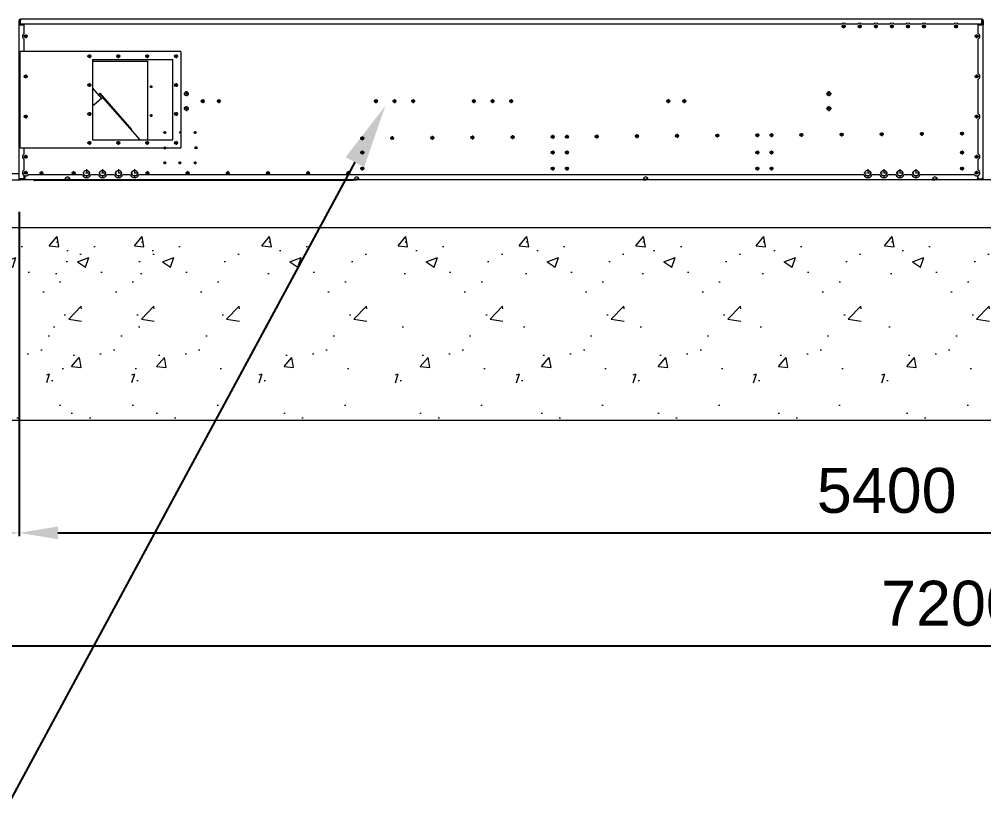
# Model space of a CAD drawing. Header units: millimetres. Extents: x -17070 to 42347, y -291348 to 30072.
# Drawn here: x 23033 to 26035, y 14913 to 17359 of the extents above; entities that cross this region are included whole.
import ezdxf
from ezdxf import colors
from ezdxf.entities.mleader import LeaderData, LeaderLine
from ezdxf.math import Vec2, Vec3

# ---------------------------------------------------------------- set-up
doc = ezdxf.new("R2010")
doc.units = ezdxf.units.MM
doc.linetypes.add('DASHDOT', pattern=[18.5, 12, -3, 0.5, -3])
doc.layers.add('냉각탑_dim', color=1, linetype='Continuous')
doc.layers.add('냉각탑_기초', color=23, linetype='Continuous')
doc.styles.get("Standard").update_dxf_attribs({"font": 'arial.ttf'})
doc.dimstyles.new('1.40', dxfattribs={"dimscale": 20, "dimtxt": 1.5, "dimasz": 1, "dimexe": 0.5, "dimexo": 0.5, "dimgap": 0.5, "dimtad": 1, "dimdec": 0, "dimzin": 0, "dimdsep": 46, "dimtxsty": 'Standard', "dimcen": 0, "dimclrd": 2, "dimclre": 2, "dimclrt": 3, "dimadec": 0, "dimazin": 0, "dimtfac": 1, "dimtdec": 0, "dimtmove": 0, "dimatfit": 0, "dimfxl": 1, "dimtolj": 1, "dimtzin": 0, "dimlwd": -1, "dimlwe": -1, "dimarcsym": 0})

# ---------------------------------------------------------------- blocks, each defined once
blk = doc.blocks.new('*D893')
at = {"color": 2, "transparency": 16777216}
for p, q in [((23033.3, 16759.4), (23033.3, 15749.7)), ((22333.3, 16611), (22333.3, 15749.7)), ((22453.3, 15759.7), (22913.3, 15759.7))]:
    blk.add_line(p, q, dxfattribs=at)
for points in [[(22453.3, 15779.7), (22453.3, 15739.7), (22333.3, 15759.7)], [(22913.3, 15779.7), (22913.3, 15739.7), (23033.3, 15759.7)]]:
    blk.add_solid(points, dxfattribs=at)
at = {"layer": 'Defpoints', "color": 0, "transparency": 16777216}
for p in [(23033.3, 16859.4), (22333.3, 16711), (23033.3, 15759.7)]:
    blk.add_point(p, dxfattribs=at)
at = {"color": 3, "lineweight": 5, "transparency": 16777216, "insert": (22683.3, 15891.1), "char_height": 140, "attachment_point": 5}
blk.add_mtext('\\A1;700', dxfattribs=at)
blk = doc.blocks.new('*D894')
at = {"color": 2, "transparency": 16777216}
for p, q in [((23033.3, 16759.4), (23033.3, 15749.7)), ((28433.3, 16759.4), (28433.3, 15749.7)), ((23153.3, 15759.7), (28313.3, 15759.7))]:
    blk.add_line(p, q, dxfattribs=at)
for points in [[(23153.3, 15779.7), (23153.3, 15739.7), (23033.3, 15759.7)], [(28313.3, 15779.7), (28313.3, 15739.7), (28433.3, 15759.7)]]:
    blk.add_solid(points, dxfattribs=at)
at = {"layer": 'Defpoints', "color": 0, "transparency": 16777216}
for p in [(23033.3, 16859.4), (28433.3, 16859.4), (28433.3, 15759.7)]:
    blk.add_point(p, dxfattribs=at)
at = {"color": 3, "lineweight": 5, "transparency": 16777216, "insert": (25733.3, 15891.1), "char_height": 140, "attachment_point": 5}
blk.add_mtext('\\A1;5400', dxfattribs=at)
blk = doc.blocks.new('*D896')
at = {"color": 2, "transparency": 16777216}
for p, q in [((22333.3, 16611), (22333.3, 15398.2)), ((29533.3, 16611), (29533.3, 15398.2)), ((22453.3, 15408.2), (29413.3, 15408.2))]:
    blk.add_line(p, q, dxfattribs=at)
for points in [[(22453.3, 15428.2), (22453.3, 15388.2), (22333.3, 15408.2)], [(29413.3, 15428.2), (29413.3, 15388.2), (29533.3, 15408.2)]]:
    blk.add_solid(points, dxfattribs=at)
at = {"layer": 'Defpoints', "color": 0, "transparency": 16777216}
for p in [(22333.3, 16711), (29533.3, 16711), (29533.3, 15408.2)]:
    blk.add_point(p, dxfattribs=at)
at = {"color": 3, "lineweight": 5, "transparency": 16777216, "insert": (25933.3, 15539.7), "char_height": 140, "attachment_point": 5}
blk.add_mtext('\\A1;7200', dxfattribs=at)
blk = doc.blocks.new('1')
at = {"color": 7, "lineweight": 20, "ltscale": 0.3375}
for p, q in [((23033.3, 17342.4), (23033.3, 17355.9)), ((23035.3, 17355.9), (23035.3, 17342.4)), ((26031.3, 17342.4), (26031.3, 17355.9)), ((26033.3, 17355.9), (26033.3, 17342.4)), ((23036.8, 16861.4), (23050.3, 16861.4)), ((23050.3, 16859.4), (23036.8, 16859.4)), ((26016.3, 16861.4), (26029.8, 16861.4)), ((26029.8, 16859.4), (26016.3, 16859.4))]:
    blk.add_line(p, q, dxfattribs=at)
at = {"color": 7, "lineweight": 20, "ltscale": 0.05}
for p, q in [((23033.3, 17355.9), (23035.3, 17355.9)), ((26033.3, 17355.9), (26031.3, 17355.9)), ((23036.8, 16859.4), (23036.8, 16861.4)), ((23079.3, 16857.4), (23081.3, 16857.4)), ((23176.5, 16859.4), (23176.5, 16861.4)), ((23190, 16859.4), (23190, 16861.4)), ((24073.3, 16857.4), (24071.3, 16857.4)), ((24076.5, 16859.4), (24076.5, 16861.4)), ((24090, 16859.4), (24090, 16861.4)), ((24976.5, 16859.4), (24976.5, 16861.4)), ((24990, 16859.4), (24990, 16861.4)), ((25876.5, 16859.4), (25876.5, 16861.4)), ((25890, 16859.4), (25890, 16861.4)), ((26029.8, 16859.4), (26029.8, 16861.4))]:
    blk.add_line(p, q, dxfattribs=at)
at = {"color": 7, "lineweight": 20, "ltscale": 0.0375}
for p, q in [((23035.3, 17355.9), (23036.8, 17355.9)), ((26031.3, 17355.9), (26029.8, 17355.9)), ((23283, 17127.6), (23284.2, 17128.6)), ((23284.2, 17128.6), (23285.3, 17129.6)), ((23382.6, 17015.4), (23383.7, 17016.4)), ((23036.8, 16861.4), (23036.8, 16862.9)), ((26029.8, 16861.4), (26029.8, 16862.9))]:
    blk.add_line(p, q, dxfattribs=at)
at = {"color": 7, "lineweight": 20}
for p, q in [((26029.8, 17359.4), (23036.8, 17359.4)), ((23033.3, 16862.9), (23033.3, 17342.4)), ((25592.1, 17344.4), (23036.8, 17344.4)), ((23048.3, 17315.1), (23048.3, 17342.4)), ((25642.1, 17344.4), (25606.4, 17344.4)), ((25692.1, 17344.4), (25656.4, 17344.4)), ((25742.1, 17344.4), (25706.4, 17344.4)), ((25792.1, 17344.4), (25756.4, 17344.4)), ((25842.1, 17344.4), (25806.4, 17344.4)), ((25942.1, 17344.4), (25856.4, 17344.4)), ((26029.8, 17344.4), (25956.4, 17344.4)), ((26018.3, 17315.1), (26018.3, 17342.4)), ((26033.3, 16862.9), (26033.3, 17342.4)), ((23048.3, 17259.4), (23048.3, 17297.7)), ((26018.3, 17190.1), (26018.3, 17297.7)), ((23036.3, 16959.4), (23036.3, 17259.4)), ((23536.3, 17259.4), (23036.3, 17259.4)), ((23261.3, 17234.4), (23511.3, 17234.4)), ((23261.3, 17234.4), (23261.3, 16984.4)), ((23511.3, 16984.4), (23511.3, 17234.4)), ((23536.3, 17259.4), (23536.3, 16959.4)), ((23261.3, 17229.4), (23433.3, 17229.4)), ((23433.3, 16984.4), (23433.3, 17229.4)), ((26018.3, 17065.1), (26018.3, 17172.7)), ((23261.3, 17145.1), (23289.4, 17112.7)), ((23290.1, 17113.4), (23265.4, 17091.5)), ((23382.6, 17015.4), (23284.2, 17128.6)), ((23383.7, 17016.4), (23285.3, 17129.6)), ((23409.4, 16984.4), (23293.1, 17116)), ((26018.3, 16940.1), (26018.3, 17047.7)), ((23261.3, 16984.4), (23511.3, 16984.4)), ((23036.3, 16959.4), (23536.3, 16959.4)), ((23048.3, 16890.1), (23048.3, 16922.7)), ((26018.3, 16890.1), (26018.3, 16922.7)), ((23229.6, 16874.4), (23060.4, 16874.4)), ((23279.6, 16874.4), (23254.9, 16874.4)), ((23329.6, 16874.4), (23304.9, 16874.4)), ((23379.6, 16874.4), (23354.9, 16874.4)), ((25661.6, 16874.4), (23404.9, 16874.4)), ((25711.6, 16874.4), (25686.9, 16874.4)), ((25761.6, 16874.4), (25736.9, 16874.4)), ((25811.6, 16874.4), (25786.9, 16874.4)), ((26006.1, 16874.4), (25836.9, 16874.4)), ((23176.5, 16859.4), (23050.3, 16859.4)), ((24069.8, 16857.4), (23082.8, 16857.4)), ((24076.5, 16859.4), (23190, 16859.4)), ((24976.5, 16859.4), (24090, 16859.4)), ((25876.5, 16859.4), (24990, 16859.4)), ((26016.3, 16859.4), (25890, 16859.4))]:
    blk.add_line(p, q, dxfattribs=at)
at = {"color": 7, "lineweight": 20, "ltscale": 0.0875}
for p, q in [((23036.8, 17359.4), (23036.8, 17355.9)), ((26029.8, 17359.4), (26029.8, 17355.9)), ((23033.3, 17342.4), (23036.8, 17342.4)), ((26033.3, 17342.4), (26029.8, 17342.4)), ((23033.3, 16862.9), (23036.8, 16862.9)), ((23050.3, 16859.4), (23050.3, 16862.9)), ((26016.3, 16859.4), (26016.3, 16862.9)), ((26033.3, 16862.9), (26029.8, 16862.9))]:
    blk.add_line(p, q, dxfattribs=at)
at = {"color": 7, "lineweight": 20, "ltscale": 0.2875}
for p, q in [((23036.8, 17344.4), (23036.8, 17355.9)), ((26029.8, 17344.4), (26029.8, 17355.9)), ((23036.8, 17342.4), (23048.3, 17342.4)), ((26018.3, 17342.4), (26029.8, 17342.4)), ((23048.3, 16862.9), (23036.8, 16862.9)), ((26018.3, 16862.9), (26029.8, 16862.9))]:
    blk.add_line(p, q, dxfattribs=at)
at = {"color": 7, "linetype": 'DASHDOT', "lineweight": 20, "ltscale": 0.2925}
for p, q in [((25605.1, 17337.4), (25593.4, 17337.4)), ((25599.3, 17343.2), (25599.3, 17331.5)), ((25655.1, 17337.4), (25643.4, 17337.4)), ((25649.3, 17343.2), (25649.3, 17331.5)), ((25705.1, 17337.4), (25693.4, 17337.4)), ((25699.3, 17343.2), (25699.3, 17331.5)), ((25755.1, 17337.4), (25743.4, 17337.4)), ((25749.3, 17343.2), (25749.3, 17331.5)), ((25805.1, 17337.4), (25793.4, 17337.4)), ((25799.3, 17343.2), (25799.3, 17331.5)), ((25855.1, 17337.4), (25843.4, 17337.4)), ((25849.3, 17343.2), (25849.3, 17331.5)), ((25955.1, 17337.4), (25943.4, 17337.4)), ((25949.3, 17343.2), (25949.3, 17331.5)), ((23053.3, 17312.2), (23053.3, 17300.5)), ((26019.1, 17306.4), (26007.4, 17306.4)), ((26013.3, 17312.2), (26013.3, 17300.5)), ((23251.3, 17250.2), (23251.3, 17238.5)), ((23341.3, 17250.2), (23341.3, 17238.5)), ((23431.3, 17250.2), (23431.3, 17238.5)), ((23521.3, 17250.2), (23521.3, 17238.5)), ((23053.3, 17187.2), (23053.3, 17175.5)), ((26019.1, 17181.4), (26007.4, 17181.4)), ((26013.3, 17187.2), (26013.3, 17175.5)), ((23251.3, 17160.2), (23251.3, 17148.5)), ((23521.3, 17160.2), (23521.3, 17148.5)), ((23604.3, 17110.2), (23604.3, 17098.5)), ((23654.3, 17110.2), (23654.3, 17098.5)), ((24143.3, 17110.2), (24143.3, 17098.5)), ((24201.3, 17110.2), (24201.3, 17098.5)), ((24259.3, 17110.2), (24259.3, 17098.5)), ((24448.3, 17110.2), (24448.3, 17098.5)), ((24506.3, 17110.2), (24506.3, 17098.5)), ((24564.3, 17110.2), (24564.3, 17098.5)), ((25053.3, 17110.2), (25053.3, 17098.5)), ((25109.1, 17104.4), (25097.4, 17104.4)), ((25103.3, 17110.2), (25103.3, 17098.5)), ((23053.3, 17062.2), (23053.3, 17050.5)), ((23251.3, 17070.2), (23251.3, 17058.5)), ((23521.3, 17070.2), (23521.3, 17058.5)), ((26019.1, 17056.4), (26007.4, 17056.4)), ((26013.3, 17062.2), (26013.3, 17050.5)), ((24100.8, 16994.4), (24100.8, 16982.7)), ((24193.8, 16995.1), (24193.8, 16983.4)), ((24318.8, 16996.1), (24318.8, 16984.4)), ((24443.8, 16997.1), (24443.8, 16985.4)), ((24568.8, 16998.1), (24568.8, 16986.4)), ((24693.8, 16999), (24693.8, 16987.3)), ((24737.8, 16999.4), (24737.8, 16987.7)), ((24830.8, 17000.1), (24830.8, 16988.4)), ((24955.8, 17001.1), (24955.8, 16989.4)), ((25086.6, 16996.3), (25074.9, 16996.3)), ((25080.8, 17002.1), (25080.8, 16990.4)), ((25211.6, 16997.3), (25199.9, 16997.3)), ((25205.8, 17003.1), (25205.8, 16991.4)), ((25336.6, 16998.2), (25324.9, 16998.2)), ((25330.8, 17004), (25330.8, 16992.3)), ((25380.6, 16998.6), (25368.9, 16998.6)), ((25374.8, 17004.4), (25374.8, 16992.7)), ((25473.6, 16999.3), (25461.9, 16999.3)), ((25467.8, 17005.1), (25467.8, 16993.4)), ((25598.6, 17000.3), (25586.9, 17000.3)), ((25592.8, 17006.1), (25592.8, 16994.4)), ((25723.6, 17001.3), (25711.9, 17001.3)), ((25717.8, 17007.1), (25717.8, 16995.4)), ((25848.6, 17002.3), (25836.9, 17002.3)), ((25842.8, 17008.1), (25842.8, 16996.4)), ((25973.6, 17003.2), (25961.9, 17003.2)), ((25967.8, 17009), (25967.8, 16997.3)), ((23251.3, 16980.2), (23251.3, 16968.5)), ((23341.3, 16980.2), (23341.3, 16968.5)), ((23431.3, 16980.2), (23431.3, 16968.5)), ((23521.3, 16980.2), (23521.3, 16968.5)), ((23053.3, 16937.2), (23053.3, 16925.5)), ((24100.8, 16950.2), (24100.8, 16938.5)), ((24693.8, 16950.2), (24693.8, 16938.5)), ((24737.8, 16950.2), (24737.8, 16938.5)), ((25336.6, 16944.4), (25324.9, 16944.4)), ((25330.8, 16950.2), (25330.8, 16938.5)), ((25380.6, 16944.4), (25368.9, 16944.4)), ((25374.8, 16950.2), (25374.8, 16938.5)), ((25973.6, 16944.4), (25961.9, 16944.4)), ((25967.8, 16950.2), (25967.8, 16938.5)), ((26019.1, 16931.4), (26007.4, 16931.4)), ((26013.3, 16937.2), (26013.3, 16925.5)), ((23053.3, 16887.2), (23053.3, 16875.5)), ((23102.3, 16886.2), (23102.3, 16874.5)), ((23202.3, 16886.2), (23202.3, 16874.5)), ((23432.3, 16886.2), (23432.3, 16874.5)), ((23557.3, 16886.2), (23557.3, 16874.5)), ((23682.3, 16886.2), (23682.3, 16874.5)), ((23807.3, 16886.2), (23807.3, 16874.5)), ((23932.3, 16886.2), (23932.3, 16874.5)), ((24057.3, 16886.2), (24057.3, 16874.5)), ((24100.8, 16900.2), (24100.8, 16888.5)), ((24693.8, 16900.2), (24693.8, 16888.5)), ((24737.8, 16900.2), (24737.8, 16888.5)), ((25336.6, 16894.4), (25324.9, 16894.4)), ((25330.8, 16900.2), (25330.8, 16888.5)), ((25380.6, 16894.4), (25368.9, 16894.4)), ((25374.8, 16900.2), (25374.8, 16888.5)), ((25973.6, 16894.4), (25961.9, 16894.4)), ((25967.8, 16900.2), (25967.8, 16888.5)), ((26019.1, 16881.4), (26007.4, 16881.4)), ((26013.3, 16887.2), (26013.3, 16875.5))]:
    blk.add_line(p, q, dxfattribs=at)
at = {"color": 7, "linetype": 'DASHDOT', "lineweight": 20, "ltscale": 0.292499}
for p, q in [((23059.1, 17306.4), (23047.4, 17306.4)), ((23257.1, 17244.4), (23245.4, 17244.4)), ((23347.1, 17244.4), (23335.4, 17244.4)), ((23437.1, 17244.4), (23425.4, 17244.4)), ((23527.1, 17244.4), (23515.4, 17244.4)), ((23059.1, 17181.4), (23047.4, 17181.4)), ((23257.1, 17154.4), (23245.4, 17154.4)), ((23527.1, 17154.4), (23515.4, 17154.4)), ((23610.1, 17104.4), (23598.4, 17104.4)), ((23660.1, 17104.4), (23648.4, 17104.4)), ((24149.1, 17104.4), (24137.4, 17104.4)), ((24207.1, 17104.4), (24195.4, 17104.4)), ((24265.1, 17104.4), (24253.4, 17104.4)), ((24454.1, 17104.4), (24442.4, 17104.4)), ((24512.1, 17104.4), (24500.4, 17104.4)), ((24570.1, 17104.4), (24558.4, 17104.4)), ((25059.1, 17104.4), (25047.4, 17104.4)), ((23059.1, 17056.4), (23047.4, 17056.4)), ((23257.1, 17064.4), (23245.4, 17064.4)), ((23527.1, 17064.4), (23515.4, 17064.4)), ((24574.6, 16992.3), (24562.9, 16992.3)), ((24699.6, 16993.2), (24687.9, 16993.2)), ((24743.6, 16993.6), (24731.9, 16993.6)), ((24836.6, 16994.3), (24824.9, 16994.3)), ((24961.6, 16995.3), (24949.9, 16995.3)), ((23257.1, 16974.4), (23245.4, 16974.4)), ((23347.1, 16974.4), (23335.4, 16974.4)), ((23437.1, 16974.4), (23425.4, 16974.4)), ((23527.1, 16974.4), (23515.4, 16974.4)), ((24106.6, 16988.6), (24094.9, 16988.6)), ((24199.6, 16989.3), (24187.9, 16989.3)), ((24324.6, 16990.3), (24312.9, 16990.3)), ((24449.6, 16991.3), (24437.9, 16991.3)), ((23059.1, 16931.4), (23047.4, 16931.4)), ((24106.6, 16944.4), (24094.9, 16944.4)), ((24699.6, 16944.4), (24687.9, 16944.4)), ((24743.6, 16944.4), (24731.9, 16944.4)), ((23059.1, 16881.4), (23047.4, 16881.4)), ((23108.1, 16880.4), (23096.4, 16880.4)), ((23208.1, 16880.4), (23196.4, 16880.4)), ((23438.1, 16880.4), (23426.4, 16880.4)), ((23563.1, 16880.4), (23551.4, 16880.4)), ((23688.1, 16880.4), (23676.4, 16880.4)), ((23813.1, 16880.4), (23801.4, 16880.4)), ((23938.1, 16880.4), (23926.4, 16880.4)), ((24063.1, 16880.4), (24051.4, 16880.4)), ((24106.6, 16894.4), (24094.9, 16894.4)), ((24699.6, 16894.4), (24687.9, 16894.4)), ((24743.6, 16894.4), (24731.9, 16894.4))]:
    blk.add_line(p, q, dxfattribs=at)
at = {"color": 7, "linetype": 'DASHDOT', "lineweight": 20, "ltscale": 0.195001}
for p, q in [((23447.2, 17149.4), (23439.4, 17149.4)), ((23447.2, 17059.4), (23439.4, 17059.4)), ((23490.2, 17006.4), (23482.4, 17006.4)), ((23537.2, 17006.4), (23529.4, 17006.4)), ((23584.2, 17006.4), (23576.4, 17006.4)), ((24697.2, 16993.2), (24689.4, 16993.2)), ((24741.2, 16993.6), (24733.4, 16993.6)), ((24834.2, 16994.3), (24826.4, 16994.3)), ((24959.2, 16995.3), (24951.4, 16995.3)), ((25209.2, 16997.2), (25201.4, 16997.2)), ((24104.2, 16988.6), (24096.4, 16988.6)), ((24197.2, 16989.3), (24189.4, 16989.3)), ((24322.2, 16990.3), (24314.4, 16990.3)), ((24447.2, 16991.3), (24439.4, 16991.3)), ((23490.2, 16959.4), (23482.4, 16959.4)), ((23587.2, 16959.4), (23579.4, 16959.4)), ((24104.2, 16944.4), (24096.4, 16944.4)), ((24697.2, 16944.4), (24689.4, 16944.4)), ((24741.2, 16944.4), (24733.4, 16944.4)), ((23490.2, 16912.4), (23482.4, 16912.4)), ((23537.2, 16912.4), (23529.4, 16912.4)), ((23584.2, 16912.4), (23576.4, 16912.4)), ((24104.2, 16894.4), (24096.4, 16894.4)), ((24697.2, 16894.4), (24689.4, 16894.4)), ((24741.2, 16894.4), (24733.4, 16894.4))]:
    blk.add_line(p, q, dxfattribs=at)
at = {"color": 7, "linetype": 'DASHDOT', "lineweight": 20, "ltscale": 0.195}
for p, q in [((23443.3, 17153.3), (23443.3, 17145.5)), ((23443.3, 17063.3), (23443.3, 17055.5)), ((23486.3, 17010.3), (23486.3, 17002.5)), ((23533.3, 17010.3), (23533.3, 17002.5)), ((23580.3, 17010.3), (23580.3, 17002.5)), ((24100.3, 16992.5), (24100.3, 16984.7)), ((24193.3, 16993.2), (24193.3, 16985.4)), ((24318.3, 16994.2), (24318.3, 16986.4)), ((24443.3, 16995.2), (24443.3, 16987.4)), ((24568.3, 16996.1), (24568.3, 16988.3)), ((24693.3, 16997.1), (24693.3, 16989.3)), ((24737.3, 16997.5), (24737.3, 16989.7)), ((24830.3, 16998.2), (24830.3, 16990.4)), ((24955.3, 16999.2), (24955.3, 16991.4)), ((25084.2, 16996.3), (25076.4, 16996.3)), ((25080.3, 17000.2), (25080.3, 16992.4)), ((25205.3, 17001.1), (25205.3, 16993.3)), ((25334.2, 16998.2), (25326.4, 16998.2)), ((25330.3, 17002.1), (25330.3, 16994.3)), ((25378.2, 16998.6), (25370.4, 16998.6)), ((25374.3, 17002.5), (25374.3, 16994.7)), ((25471.2, 16999.3), (25463.4, 16999.3)), ((25467.3, 17003.2), (25467.3, 16995.4)), ((25596.2, 17000.3), (25588.4, 17000.3)), ((25592.3, 17004.2), (25592.3, 16996.4)), ((25721.2, 17001.3), (25713.4, 17001.3)), ((25717.3, 17005.2), (25717.3, 16997.4)), ((25846.2, 17002.2), (25838.4, 17002.2)), ((25842.3, 17006.1), (25842.3, 16998.3)), ((25971.2, 17003.2), (25963.4, 17003.2)), ((25967.3, 17007.1), (25967.3, 16999.3)), ((23486.3, 16963.3), (23486.3, 16955.5)), ((23583.3, 16963.3), (23583.3, 16955.5)), ((24100.3, 16948.3), (24100.3, 16940.5)), ((24693.3, 16948.3), (24693.3, 16940.5)), ((24737.3, 16948.3), (24737.3, 16940.5)), ((25334.2, 16944.4), (25326.4, 16944.4)), ((25330.3, 16948.3), (25330.3, 16940.5)), ((25378.2, 16944.4), (25370.4, 16944.4)), ((25374.3, 16948.3), (25374.3, 16940.5)), ((25971.2, 16944.4), (25963.4, 16944.4)), ((25967.3, 16948.3), (25967.3, 16940.5)), ((23486.3, 16916.3), (23486.3, 16908.5)), ((23533.3, 16916.3), (23533.3, 16908.5)), ((23580.3, 16916.3), (23580.3, 16908.5)), ((24100.3, 16898.3), (24100.3, 16890.5)), ((24693.3, 16898.3), (24693.3, 16890.5)), ((24737.3, 16898.3), (24737.3, 16890.5)), ((25334.2, 16894.4), (25326.4, 16894.4)), ((25330.3, 16898.3), (25330.3, 16890.5)), ((25378.2, 16894.4), (25370.4, 16894.4)), ((25374.3, 16898.3), (25374.3, 16890.5)), ((25971.2, 16894.4), (25963.4, 16894.4)), ((25967.3, 16898.3), (25967.3, 16890.5))]:
    blk.add_line(p, q, dxfattribs=at)
at = {"color": 7, "lineweight": 20, "ltscale": 0.125001}
blk.add_line((23279.3, 17124.3), (23283, 17127.6), dxfattribs=at)
at = {"color": 7, "lineweight": 20, "ltscale": 0.1}
blk.add_line((23290.1, 17113.4), (23293.1, 17116), dxfattribs=at)
at = {"color": 7, "linetype": 'DASHDOT', "lineweight": 20, "ltscale": 0.389996}
for p, q in [((23561.1, 17127.4), (23545.5, 17127.4)), ((23561.1, 17081.4), (23545.5, 17081.4))]:
    blk.add_line(p, q, dxfattribs=at)
at = {"color": 7, "linetype": 'DASHDOT', "lineweight": 20, "ltscale": 0.389999}
for p, q in [((23553.3, 17135.2), (23553.3, 17119.6)), ((25553.3, 17135.2), (25553.3, 17119.6))]:
    blk.add_line(p, q, dxfattribs=at)
at = {"color": 7, "linetype": 'DASHDOT', "lineweight": 20, "ltscale": 0.390001}
for p, q in [((25561.1, 17127.4), (25545.5, 17127.4)), ((25561.1, 17081.4), (25545.5, 17081.4))]:
    blk.add_line(p, q, dxfattribs=at)
at = {"color": 7, "lineweight": 20, "ltscale": 0.157289}
blk.add_line((23265.4, 17091.5), (23261.3, 17096.3), dxfattribs=at)
at = {"color": 7, "lineweight": 20, "ltscale": 0.1554}
blk.add_line((23265.4, 17091.5), (23261.3, 17096.2), dxfattribs=at)
at = {"color": 7, "linetype": 'DASHDOT', "lineweight": 20, "ltscale": 0.39}
for p, q in [((23553.3, 17089.2), (23553.3, 17073.6)), ((25553.3, 17089.2), (25553.3, 17073.6))]:
    blk.add_line(p, q, dxfattribs=at)
at = {"color": 7, "lineweight": 20, "ltscale": 0.15}
for p, q in [((23053.3, 17053.4), (23053.3, 17059.4)), ((23053.3, 16878.4), (23053.3, 16884.4))]:
    blk.add_line(p, q, dxfattribs=at)
at = {"color": 7, "lineweight": 20, "ltscale": 0.010428}
blk.add_line((23382.3, 17015.1), (23382.6, 17015.4), dxfattribs=at)
at = {"color": 7, "linetype": 'DASHDOT', "lineweight": 20, "ltscale": 0.194998}
blk.add_line((24572.2, 16992.2), (24564.4, 16992.2), dxfattribs=at)
at = {"color": 7, "lineweight": 20, "ltscale": 0.483494}
blk.add_line((23048.3, 16940.1), (23048.3, 16959.4), dxfattribs=at)
at = {"lineweight": 20}
for p, q in [((22333.3, 16879.4), (23033.3, 16879.4)), ((22333.3, 16859.4), (23033.3, 16859.4)), ((23033.3, 16859.4), (23033.3, 16862.9)), ((23033.3, 16859.4), (23036.8, 16859.4)), ((28433.3, 16859.4), (23533.3, 16859.4))]:
    blk.add_line(p, q, dxfattribs=at)
at = {"color": 7, "lineweight": 20, "ltscale": 0.245994}
for p, q in [((23048.3, 16862.9), (23048.3, 16872.7)), ((26018.3, 16862.9), (26018.3, 16872.7))]:
    blk.add_line(p, q, dxfattribs=at)
at = {"color": 7, "lineweight": 20, "ltscale": 0.224015}
for p, q in [((23050.3, 16871.9), (23050.3, 16862.9)), ((26016.3, 16871.9), (26016.3, 16862.9))]:
    blk.add_line(p, q, dxfattribs=at)
at = {"color": 7, "linetype": 'DASHDOT', "lineweight": 20}
for p, q in [((23254, 16880.4), (23230.6, 16880.4)), ((23242.3, 16892.1), (23242.3, 16868.7)), ((23304, 16880.4), (23280.6, 16880.4)), ((23292.3, 16892.1), (23292.3, 16868.7)), ((23354, 16880.4), (23330.6, 16880.4)), ((23342.3, 16892.1), (23342.3, 16868.7)), ((23404, 16880.4), (23380.6, 16880.4)), ((23392.3, 16892.1), (23392.3, 16868.7)), ((25686, 16880.4), (25662.6, 16880.4)), ((25674.3, 16892.1), (25674.3, 16868.7)), ((25736, 16880.4), (25712.6, 16880.4)), ((25724.3, 16892.1), (25724.3, 16868.7)), ((25786, 16880.4), (25762.6, 16880.4)), ((25774.3, 16892.1), (25774.3, 16868.7)), ((25836, 16880.4), (25812.6, 16880.4)), ((25824.3, 16892.1), (25824.3, 16868.7))]:
    blk.add_line(p, q, dxfattribs=at)
at = {"color": 7, "lineweight": 20, "ltscale": 0.050016}
for p, q in [((23079.3, 16857.4), (23079.3, 16859.4)), ((23081.3, 16857.4), (23081.3, 16859.4))]:
    blk.add_line(p, q, dxfattribs=at)
at = {"color": 7, "lineweight": 20, "ltscale": 0.049866}
for p, q in [((23082.8, 16859.4), (23082.8, 16857.4)), ((24069.8, 16859.4), (24069.8, 16857.4))]:
    blk.add_line(p, q, dxfattribs=at)
at = {"color": 7, "lineweight": 20, "ltscale": 0.169248}
for p, q in [((23176.5, 16861.4), (23183.3, 16861.4)), ((23176.5, 16859.4), (23183.3, 16859.4)), ((23190, 16861.4), (23183.3, 16861.4)), ((23190, 16859.4), (23183.3, 16859.4)), ((24076.5, 16861.4), (24083.3, 16861.4)), ((24076.5, 16859.4), (24083.3, 16859.4)), ((24090, 16861.4), (24083.3, 16861.4)), ((24090, 16859.4), (24083.3, 16859.4)), ((24976.5, 16861.4), (24983.3, 16861.4)), ((24976.5, 16859.4), (24983.3, 16859.4)), ((24990, 16861.4), (24983.3, 16861.4)), ((24990, 16859.4), (24983.3, 16859.4)), ((25876.5, 16861.4), (25883.3, 16861.4)), ((25876.5, 16859.4), (25883.3, 16859.4)), ((25890, 16861.4), (25883.3, 16861.4)), ((25890, 16859.4), (25883.3, 16859.4))]:
    blk.add_line(p, q, dxfattribs=at)
at = {"color": 7, "lineweight": 20, "ltscale": 0.050015}
for p, q in [((24071.3, 16859.4), (24071.3, 16857.4)), ((24073.3, 16859.4), (24073.3, 16857.4))]:
    blk.add_line(p, q, dxfattribs=at)
at = {"lineweight": 5}
blk.add_line((22333.3, 16711), (29533.3, 16711), dxfattribs=at)
at = {"color": 7, "lineweight": 20}
for centre, radius in [((25599.3, 17337.4), 4.5), ((25599.3, 17337.4), 3), ((25649.3, 17337.4), 4.5), ((25649.3, 17337.4), 3), ((25699.3, 17337.4), 4.5), ((25699.3, 17337.4), 3), ((25749.3, 17337.4), 4.5), ((25749.3, 17337.4), 3), ((25799.3, 17337.4), 4.5), ((25799.3, 17337.4), 3), ((25849.3, 17337.4), 4.5), ((25849.3, 17337.4), 3), ((25949.3, 17337.4), 4.5), ((25949.3, 17337.4), 3), ((23053.3, 17306.4), 4.5), ((23053.3, 17306.4), 3), ((26013.3, 17306.4), 4.5), ((26013.3, 17306.4), 3), ((23251.3, 17244.4), 4.5), ((23341.3, 17244.4), 4.5), ((23431.3, 17244.4), 4.5), ((23521.3, 17244.4), 4.5), ((23053.3, 17181.4), 4.5), ((23053.3, 17181.4), 3), ((26013.3, 17181.4), 4.5), ((26013.3, 17181.4), 3), ((23251.3, 17154.4), 4.5), ((23443.3, 17149.4), 3), ((23521.3, 17154.4), 4.5), ((23553.3, 17127.4), 6), ((25553.3, 17127.4), 6), ((23553.3, 17081.4), 6), ((23604.3, 17104.4), 4.5), ((23604.3, 17104.4), 3), ((23654.3, 17104.4), 4.5), ((23654.3, 17104.4), 3), ((24143.3, 17104.4), 4.5), ((24143.3, 17104.4), 3), ((24201.3, 17104.4), 4.5), ((24201.3, 17104.4), 3), ((24259.3, 17104.4), 4.5), ((24259.3, 17104.4), 3), ((24448.3, 17104.4), 4.5), ((24448.3, 17104.4), 3), ((24506.3, 17104.4), 4.5), ((24506.3, 17104.4), 3), ((24564.3, 17104.4), 4.5), ((24564.3, 17104.4), 3), ((25053.3, 17104.4), 4.5), ((25053.3, 17104.4), 3), ((25103.3, 17104.4), 4.5), ((25103.3, 17104.4), 3), ((25553.3, 17081.4), 6), ((23053.3, 17056.4), 4.5), ((23053.3, 17056.4), 3), ((23251.3, 17064.4), 4.5), ((23443.3, 17059.4), 3), ((23521.3, 17064.4), 4.5), ((26013.3, 17056.4), 4.5), ((26013.3, 17056.4), 3), ((23486.3, 17006.4), 3), ((23580.3, 17006.4), 3), ((24100.8, 16988.6), 4.5), ((24100.3, 16988.6), 3), ((24193.8, 16989.3), 4.5), ((24193.3, 16989.3), 3), ((24318.8, 16990.3), 4.5), ((24318.3, 16990.3), 3), ((24443.8, 16991.3), 4.5), ((24443.3, 16991.3), 3), ((24568.8, 16992.3), 4.5), ((24568.3, 16992.2), 3), ((24693.8, 16993.2), 4.5), ((24693.3, 16993.2), 3), ((24737.8, 16993.6), 4.5), ((24737.3, 16993.6), 3), ((24830.8, 16994.3), 4.5), ((24830.3, 16994.3), 3), ((24955.8, 16995.3), 4.5), ((24955.3, 16995.3), 3), ((25080.8, 16996.3), 4.5), ((25080.3, 16996.3), 3), ((25205.8, 16997.3), 4.5), ((25205.3, 16997.2), 3), ((25330.8, 16998.2), 4.5), ((25330.3, 16998.2), 3), ((25374.8, 16998.6), 4.5), ((25374.3, 16998.6), 3), ((25467.8, 16999.3), 4.5), ((25467.3, 16999.3), 3), ((25592.8, 17000.3), 4.5), ((25592.3, 17000.3), 3), ((25717.8, 17001.3), 4.5), ((25717.3, 17001.3), 3), ((25842.8, 17002.3), 4.5), ((25842.3, 17002.2), 3), ((25967.8, 17003.2), 4.5), ((25967.3, 17003.2), 3), ((23251.3, 16974.4), 4.5), ((23341.3, 16974.4), 4.5), ((23431.3, 16974.4), 4.5), ((23521.3, 16974.4), 4.5), ((23583.3, 16959.4), 3), ((23053.3, 16931.4), 4.5), ((23053.3, 16931.4), 3), ((24100.8, 16944.4), 4.5), ((24100.3, 16944.4), 3), ((24693.8, 16944.4), 4.5), ((24693.3, 16944.4), 3), ((24737.8, 16944.4), 4.5), ((24737.3, 16944.4), 3), ((25330.8, 16944.4), 4.5), ((25330.3, 16944.4), 3), ((25374.8, 16944.4), 4.5), ((25374.3, 16944.4), 3), ((25967.8, 16944.4), 4.5), ((25967.3, 16944.4), 3), ((26013.3, 16931.4), 4.5), ((26013.3, 16931.4), 3), ((23486.3, 16912.4), 3), ((23533.3, 16912.4), 3), ((23580.3, 16912.4), 3), ((23053.3, 16881.4), 4.5), ((23053.3, 16881.4), 3), ((23102.3, 16880.4), 4.5), ((23102.3, 16880.4), 3), ((23202.3, 16880.4), 4.5), ((23202.3, 16880.4), 3), ((23242.3, 16880.4), 9), ((23292.3, 16880.4), 9), ((23342.3, 16880.4), 9), ((23392.3, 16880.4), 9), ((23432.3, 16880.4), 4.5), ((23432.3, 16880.4), 3), ((23557.3, 16880.4), 4.5), ((23557.3, 16880.4), 3), ((23682.3, 16880.4), 4.5), ((23682.3, 16880.4), 3), ((23807.3, 16880.4), 4.5), ((23807.3, 16880.4), 3), ((23932.3, 16880.4), 4.5), ((23932.3, 16880.4), 3), ((24057.3, 16880.4), 4.5), ((24057.3, 16880.4), 3), ((24100.8, 16894.4), 4.5), ((24100.3, 16894.4), 3), ((24693.8, 16894.4), 4.5), ((24693.3, 16894.4), 3), ((24737.8, 16894.4), 4.5), ((24737.3, 16894.4), 3), ((25330.8, 16894.4), 4.5), ((25330.3, 16894.4), 3), ((25374.8, 16894.4), 4.5), ((25374.3, 16894.4), 3), ((25674.3, 16880.4), 9), ((25724.3, 16880.4), 9), ((25774.3, 16880.4), 9), ((25824.3, 16880.4), 9), ((25967.8, 16894.4), 4.5), ((25967.3, 16894.4), 3), ((26013.3, 16881.4), 4.5), ((26013.3, 16881.4), 3)]:
    blk.add_circle(centre, radius, dxfattribs=at)
for centre, radius, start, end in [((23036.8, 17355.9), 3.5, 90, 180), ((23036.8, 17355.9), 1.5, 90, 180), ((26029.8, 17355.9), 3.5, 0, 90), ((26029.8, 17355.9), 1.5, 0, 90), ((25599.3, 17337.4), 10, 44.427, 135.573), ((25649.3, 17337.4), 10, 44.427, 135.573), ((25699.3, 17337.4), 10, 44.427, 135.573), ((25749.3, 17337.4), 10, 44.427, 135.573), ((25799.3, 17337.4), 10, 44.427, 135.573), ((25849.3, 17337.4), 10, 44.427, 135.573), ((25949.3, 17337.4), 10, 44.427, 135.573), ((23053.3, 17306.4), 10, 120, 240), ((26013.3, 17306.4), 10, 300, 60), ((26013.3, 17181.4), 10, 300, 60), ((26013.3, 17056.4), 10, 300, 60), ((23533.3, 17006.4), 3, 359.7382, 0.2618), ((23053.3, 16931.4), 10, 120, 240), ((23486.3, 16959.4), 3, 180, 0), ((26013.3, 16931.4), 10, 300, 60), ((23053.3, 16881.4), 10, 120, 240), ((23053.3, 16881.4), 10, 252.5424, 315.573), ((23242.3, 16880.4), 14, 205.3769, 334.6231), ((23292.3, 16880.4), 14, 205.3769, 334.6231), ((23342.3, 16880.4), 14, 205.3769, 334.6231), ((23392.3, 16880.4), 14, 205.3769, 334.6231), ((25674.3, 16880.4), 14, 205.3769, 334.6231), ((25724.3, 16880.4), 14, 205.3769, 334.6231), ((25774.3, 16880.4), 14, 205.3769, 334.6231), ((25824.3, 16880.4), 14, 205.3769, 334.6231), ((26013.3, 16881.4), 10, 224.427, 287.4576), ((26013.3, 16881.4), 10, 300, 60), ((23036.8, 16862.9), 3.5, 180, 270), ((23036.8, 16862.9), 1.5, 180, 270), ((23071.8, 16862.9), 3.5, 270, 270.245), ((23080.8, 16862.9), 3.5, 269.755, 270), ((23183.3, 16861.4), 7, 12.3736, 167.6264), ((24073.8, 16862.9), 3.5, 270, 270.245), ((24083.3, 16861.4), 7, 12.3736, 167.6264), ((24071.4, 16860.4), 18.8, 0.553, 7.5903), ((24117.8, 16862.9), 3.5, 270, 270.245), ((24675.8, 16862.9), 3.5, 269.755, 270), ((24710.8, 16862.9), 3.5, 270, 270.245), ((24719.8, 16862.9), 3.5, 269.755, 270), ((24754.8, 16862.9), 3.5, 270, 270.245), ((24983.3, 16861.4), 7, 12.3736, 167.6264), ((25312.8, 16862.9), 3.5, 269.755, 270), ((25347.8, 16862.9), 3.5, 270, 270.245), ((25356.8, 16862.9), 3.5, 269.755, 270), ((25391.8, 16862.9), 3.5, 270, 270.245), ((25883.3, 16861.4), 7, 12.3736, 167.6264), ((25949.8, 16862.9), 3.5, 269.755, 270), ((25984.8, 16862.9), 3.5, 270, 270.245), ((25994.8, 16862.9), 3.5, 269.755, 270), ((26029.8, 16862.9), 1.5, 270, 0), ((26029.8, 16862.9), 3.5, 270, 0)]:
    blk.add_arc(centre, radius, start, end, dxfattribs=at)
for points in [[(23176.3, 16860.6), (23176.3, 16861), (23176.3, 16861.4), (23176.3, 16861.9), (23176.4, 16862.4), (23176.4, 16862.9)], [(23176.3, 16861.6), (23176.3, 16861.5), (23176.3, 16861.5), (23176.4, 16861.4), (23176.4, 16861.4), (23176.5, 16861.4)], [(23190.2, 16861.6), (23190.2, 16861.5), (23190.2, 16861.5), (23190.1, 16861.4), (23190.1, 16861.4), (23190, 16861.4)], [(23190.1, 16862.9), (23190.2, 16862.4), (23190.2, 16861.9), (23190.2, 16861.4), (23190.3, 16861), (23190.3, 16860.6)], [(24076.3, 16860.6), (24076.3, 16861), (24076.3, 16861.4), (24076.3, 16861.9), (24076.4, 16862.4), (24076.4, 16862.9)], [(24076.3, 16861.6), (24076.3, 16861.5), (24076.3, 16861.5), (24076.4, 16861.4), (24076.4, 16861.4), (24076.5, 16861.4)], [(24090.2, 16861.6), (24090.2, 16861.5), (24090.2, 16861.5), (24090.1, 16861.4), (24090.1, 16861.4), (24090, 16861.4)], [(24976.3, 16860.6), (24976.3, 16861), (24976.3, 16861.4), (24976.3, 16861.9), (24976.4, 16862.4), (24976.4, 16862.9)], [(24976.3, 16861.6), (24976.3, 16861.5), (24976.3, 16861.5), (24976.4, 16861.4), (24976.4, 16861.4), (24976.5, 16861.4)], [(24990.2, 16861.6), (24990.2, 16861.5), (24990.2, 16861.5), (24990.1, 16861.4), (24990.1, 16861.4), (24990, 16861.4)], [(24990.1, 16862.9), (24990.2, 16862.4), (24990.2, 16861.9), (24990.2, 16861.4), (24990.3, 16861), (24990.3, 16860.6)], [(25876.3, 16860.6), (25876.3, 16861), (25876.3, 16861.4), (25876.3, 16861.9), (25876.4, 16862.4), (25876.4, 16862.9)], [(25876.3, 16861.6), (25876.3, 16861.5), (25876.3, 16861.5), (25876.4, 16861.4), (25876.4, 16861.4), (25876.5, 16861.4)], [(25890.2, 16861.6), (25890.2, 16861.5), (25890.2, 16861.5), (25890.1, 16861.4), (25890.1, 16861.4), (25890, 16861.4)], [(25890.1, 16862.9), (25890.2, 16862.4), (25890.2, 16861.9), (25890.2, 16861.4), (25890.3, 16861), (25890.3, 16860.6)]]:
    blk.add_open_spline(points, degree=5, dxfattribs=at)
for points in [[(23176.3, 16860.6), (23176.3, 16860.2), (23176.3, 16859.9), (23176.3, 16859.7), (23176.4, 16859.5), (23176.4, 16859.4), (23176.5, 16859.4), (23176.5, 16859.4), (23176.5, 16859.4)], [(23190.3, 16860.6), (23190.3, 16860.2), (23190.2, 16859.9), (23190.2, 16859.7), (23190.2, 16859.5), (23190.1, 16859.4), (23190.1, 16859.4), (23190, 16859.4), (23190, 16859.4)], [(24076.3, 16860.6), (24076.3, 16860.2), (24076.3, 16859.9), (24076.3, 16859.7), (24076.4, 16859.5), (24076.4, 16859.4), (24076.5, 16859.4), (24076.5, 16859.4), (24076.5, 16859.4)], [(24090.3, 16860.6), (24090.3, 16860.2), (24090.2, 16859.9), (24090.2, 16859.7), (24090.2, 16859.5), (24090.1, 16859.4), (24090.1, 16859.4), (24090, 16859.4), (24090, 16859.4)], [(24976.3, 16860.6), (24976.3, 16860.2), (24976.3, 16859.9), (24976.3, 16859.7), (24976.4, 16859.5), (24976.4, 16859.4), (24976.5, 16859.4), (24976.5, 16859.4), (24976.5, 16859.4)], [(24990.3, 16860.6), (24990.3, 16860.2), (24990.2, 16859.9), (24990.2, 16859.7), (24990.2, 16859.5), (24990.1, 16859.4), (24990.1, 16859.4), (24990, 16859.4), (24990, 16859.4)], [(25876.3, 16860.6), (25876.3, 16860.2), (25876.3, 16859.9), (25876.3, 16859.7), (25876.4, 16859.5), (25876.4, 16859.4), (25876.5, 16859.4), (25876.5, 16859.4), (25876.5, 16859.4)], [(25890.3, 16860.6), (25890.3, 16860.2), (25890.2, 16859.9), (25890.2, 16859.7), (25890.2, 16859.5), (25890.1, 16859.4), (25890.1, 16859.4), (25890, 16859.4), (25890, 16859.4)]]:
    blk.add_open_spline(points, degree=5, knots=[0, 0, 0, 0, 0, 0, 3.902586, 3.902586, 3.902586, 4.80152, 4.80152, 4.80152, 4.80152, 4.80152, 4.80152], dxfattribs=at)

msp = doc.modelspace()

# ---------------------------------------------------------------- hatches: boundary and pattern name
at = {"layer": '냉각탑_기초', "lineweight": 20, "ltscale": 30}
h = msp.add_hatch(dxfattribs=at)
h.set_pattern_fill('AR-CONC', color=256, scale=50, style=0)
h.set_pattern_definition([(50, (8298.48, 169.72), (358.63, -31.376), [37.5, -412.5]), (355, (8298.48, 169.72), (-69.3757, 376.096), [30, -330]), (100.4514, (8328.37, 167.1), (289.2547, 344.72), [31.87, -350.571]), (46.1842, (8298.5, 269.72), (533.6205, -82.7595), [56.25, -618.75]), (96.6356, (8342.95, 262.8), (467.331, 487.059), [47.805, -525.856]), (351.1842, (8298.5, 269.7), (467.331, 487.059), [45, -495]), (21, (8348.48, 244.72), (298.4535, -201.3094), [37.5, -412.5]), (326, (8348.48, 244.72), (121.6577, 362.575), [30, -330]), (71.4514, (8373.35, 227.95), (420.1113, 161.265), [31.87, -350.571]), (37.5, (8298.48, 169.72), (6.0799, 166.4469), [0, -326, 0, -335, 0, -331.25]), (7.5, (8298.48, 169.72), (131.5348, 197.2059), [0, -191, 0, -318.5, 0, -126.25]), (327.5, (8186.98, 169.72), (266.9112, -11.2774), [0, -125, 0, -390, 0, -517.5]), (317.5, (8136.98, 169.72), (291.593, 50.0525), [0, -162.5, 0, -259, 0, -367.5])])
h.paths.add_polyline_path([(23227, 16711), (22892, 16711), (22892, 16111), (23227, 16111)])
h = msp.add_hatch(dxfattribs=at)
h.set_pattern_fill('AR-CONC', color=256, scale=50, style=0)
h.set_pattern_definition([(50, (8524.94, 169.72), (358.63, -31.376), [37.5, -412.5]), (355, (8524.94, 169.72), (-69.3757, 376.096), [30, -330]), (100.4514, (8554.83, 167.1), (289.2547, 344.72), [31.87, -350.571]), (46.1842, (8524.94, 269.72), (533.6205, -82.7595), [56.25, -618.75]), (96.6356, (8569.4, 262.8), (467.331, 487.059), [47.805, -525.856]), (351.1842, (8524.94, 269.7), (467.331, 487.059), [45, -495]), (21, (8574.94, 244.72), (298.4535, -201.3094), [37.5, -412.5]), (326, (8574.94, 244.72), (121.6577, 362.575), [30, -330]), (71.4514, (8599.8, 227.95), (420.1113, 161.265), [31.87, -350.571]), (37.5, (8524.94, 169.72), (6.0799, 166.4469), [0, -326, 0, -335, 0, -331.25]), (7.5, (8524.94, 169.72), (131.5348, 197.2059), [0, -191, 0, -318.5, 0, -126.25]), (327.5, (8413.44, 169.72), (266.9112, -11.2774), [0, -125, 0, -390, 0, -517.5]), (317.5, (8363.44, 169.72), (291.593, 50.0525), [0, -162.5, 0, -259, 0, -367.5])])
h.paths.add_polyline_path([(23453.5, 16711), (23118.5, 16711), (23118.5, 16111), (23453.5, 16111)])
h = msp.add_hatch(dxfattribs=at)
h.set_pattern_fill('AR-CONC', color=256, scale=50, style=0)
h.set_pattern_definition([(50, (8789.73, 169.72), (358.63, -31.376), [37.5, -412.5]), (355, (8789.73, 169.72), (-69.3757, 376.096), [30, -330]), (100.4514, (8819.62, 167.1), (289.2547, 344.72), [31.87, -350.571]), (46.1842, (8789.73, 269.72), (533.6205, -82.7595), [56.25, -618.75]), (96.6356, (8834.2, 262.8), (467.331, 487.059), [47.805, -525.856]), (351.1842, (8789.73, 269.7), (467.331, 487.059), [45, -495]), (21, (8839.73, 244.72), (298.4535, -201.3094), [37.5, -412.5]), (326, (8839.73, 244.72), (121.6577, 362.575), [30, -330]), (71.4514, (8864.6, 227.95), (420.1113, 161.265), [31.87, -350.571]), (37.5, (8789.73, 169.72), (6.0799, 166.4469), [0, -326, 0, -335, 0, -331.25]), (7.5, (8789.73, 169.72), (131.5348, 197.2059), [0, -191, 0, -318.5, 0, -126.25]), (327.5, (8678.23, 169.72), (266.9112, -11.2774), [0, -125, 0, -390, 0, -517.5]), (317.5, (8628.23, 169.72), (291.593, 50.0525), [0, -162.5, 0, -259, 0, -367.5])])
h.paths.add_polyline_path([(23718.3, 16711), (23383.3, 16711), (23383.3, 16111), (23718.3, 16111)])
h = msp.add_hatch(dxfattribs=at)
h.set_pattern_fill('AR-CONC', color=256, scale=50, style=0)
h.set_pattern_definition([(50, (9186.2, 169.72), (358.63, -31.376), [37.5, -412.5]), (355, (9186.2, 169.72), (-69.3757, 376.096), [30, -330]), (100.4514, (9216.07, 167.1), (289.2547, 344.72), [31.87, -350.571]), (46.1842, (9186.2, 269.72), (533.6205, -82.7595), [56.25, -618.75]), (96.6356, (9230.65, 262.8), (467.331, 487.059), [47.805, -525.856]), (351.1842, (9186.2, 269.7), (467.331, 487.059), [45, -495]), (21, (9236.2, 244.72), (298.4535, -201.3094), [37.5, -412.5]), (326, (9236.2, 244.72), (121.6577, 362.575), [30, -330]), (71.4514, (9261.06, 227.95), (420.1113, 161.265), [31.87, -350.571]), (37.5, (9186.19, 169.72), (6.0799, 166.4469), [0, -326, 0, -335, 0, -331.25]), (7.5, (9186.19, 169.72), (131.5348, 197.2059), [0, -191, 0, -318.5, 0, -126.25]), (327.5, (9074.69, 169.72), (266.9112, -11.2774), [0, -125, 0, -390, 0, -517.5]), (317.5, (9024.69, 169.72), (291.593, 50.0525), [0, -162.5, 0, -259, 0, -367.5])])
h.paths.add_polyline_path([(24114.7, 16711), (23779.7, 16711), (23779.7, 16111), (24114.7, 16111)])
h = msp.add_hatch(dxfattribs=at)
h.set_pattern_fill('AR-CONC', color=256, scale=50, style=0)
h.set_pattern_definition([(50, (9610.36, 169.72), (358.63, -31.376), [37.5, -412.5]), (355, (9610.36, 169.72), (-69.3757, 376.096), [30, -330]), (100.4514, (9640.25, 167.1), (289.2547, 344.72), [31.87, -350.571]), (46.1842, (9610.36, 269.72), (533.6205, -82.7595), [56.25, -618.75]), (96.6356, (9654.83, 262.8), (467.331, 487.059), [47.805, -525.856]), (351.1842, (9610.36, 269.7), (467.331, 487.059), [45, -495]), (21, (9660.36, 244.72), (298.4535, -201.3094), [37.5, -412.5]), (326, (9660.36, 244.72), (121.6577, 362.575), [30, -330]), (71.4514, (9685.23, 227.95), (420.1113, 161.265), [31.87, -350.571]), (37.5, (9610.36, 169.72), (6.0799, 166.4469), [0, -326, 0, -335, 0, -331.25]), (7.5, (9610.36, 169.72), (131.5348, 197.2059), [0, -191, 0, -318.5, 0, -126.25]), (327.5, (9498.86, 169.72), (266.9112, -11.2774), [0, -125, 0, -390, 0, -517.5]), (317.5, (9448.86, 169.72), (291.593, 50.0525), [0, -162.5, 0, -259, 0, -367.5])])
h.paths.add_polyline_path([(24538.9, 16711), (24203.9, 16711), (24203.9, 16111), (24538.9, 16111)])
h = msp.add_hatch(dxfattribs=at)
h.set_pattern_fill('AR-CONC', color=256, scale=50, style=0)
h.set_pattern_definition([(50, (9987.4, 169.72), (358.63, -31.376), [37.5, -412.5]), (355, (9987.4, 169.72), (-69.3757, 376.096), [30, -330]), (100.4514, (10017.3, 167.1), (289.2547, 344.72), [31.87, -350.571]), (46.1842, (9987.4, 269.72), (533.6205, -82.7595), [56.25, -618.75]), (96.6356, (10031.9, 262.8), (467.331, 487.059), [47.805, -525.856]), (351.1842, (9987.4, 269.7), (467.331, 487.059), [45, -495]), (21, (10037.4, 244.72), (298.4535, -201.3094), [37.5, -412.5]), (326, (10037.4, 244.72), (121.6577, 362.575), [30, -330]), (71.4514, (10062.28, 227.95), (420.1113, 161.265), [31.87, -350.571]), (37.5, (9987.41, 169.72), (6.0799, 166.4469), [0, -326, 0, -335, 0, -331.25]), (7.5, (9987.4, 169.72), (131.5348, 197.2059), [0, -191, 0, -318.5, 0, -126.25]), (327.5, (9875.91, 169.72), (266.9112, -11.2774), [0, -125, 0, -390, 0, -517.5]), (317.5, (9825.9, 169.72), (291.593, 50.0525), [0, -162.5, 0, -259, 0, -367.5])])
h.paths.add_polyline_path([(24915.9, 16711), (24580.9, 16711), (24580.9, 16111), (24915.9, 16111)])
h = msp.add_hatch(dxfattribs=at)
h.set_pattern_fill('AR-CONC', color=256, scale=50, style=0)
h.set_pattern_definition([(50, (10350.6, 169.72), (358.63, -31.376), [37.5, -412.5]), (355, (10350.6, 169.72), (-69.3757, 376.096), [30, -330]), (100.4514, (10380.48, 167.1), (289.2547, 344.72), [31.87, -350.571]), (46.1842, (10350.6, 269.72), (533.6205, -82.7595), [56.25, -618.75]), (96.6356, (10395.06, 262.8), (467.331, 487.059), [47.805, -525.856]), (351.1842, (10350.6, 269.7), (467.331, 487.059), [45, -495]), (21, (10400.6, 244.72), (298.4535, -201.3094), [37.5, -412.5]), (326, (10400.6, 244.72), (121.6577, 362.575), [30, -330]), (71.4514, (10425.46, 227.95), (420.1113, 161.265), [31.87, -350.571]), (37.5, (10350.59, 169.72), (6.0799, 166.4469), [0, -326, 0, -335, 0, -331.25]), (7.5, (10350.6, 169.72), (131.5348, 197.2059), [0, -191, 0, -318.5, 0, -126.25]), (327.5, (10239.09, 169.72), (266.9112, -11.2774), [0, -125, 0, -390, 0, -517.5]), (317.5, (10189.1, 169.72), (291.593, 50.0525), [0, -162.5, 0, -259, 0, -367.5])])
h.paths.add_polyline_path([(25279.1, 16711), (24944.1, 16711), (24944.1, 16111), (25279.1, 16111)])
h = msp.add_hatch(dxfattribs=at)
h.set_pattern_fill('AR-CONC', color=256, scale=50, style=0)
h.set_pattern_definition([(50, (10724.87, 169.72), (358.63, -31.376), [37.5, -412.5]), (355, (10724.87, 169.72), (-69.3757, 376.096), [30, -330]), (100.4514, (10754.75, 167.1), (289.2547, 344.72), [31.87, -350.571]), (46.1842, (10724.87, 269.72), (533.6205, -82.7595), [56.25, -618.75]), (96.6356, (10769.34, 262.8), (467.331, 487.059), [47.805, -525.856]), (351.1842, (10724.87, 269.7), (467.331, 487.059), [45, -495]), (21, (10774.87, 244.72), (298.4535, -201.3094), [37.5, -412.5]), (326, (10774.87, 244.72), (121.6577, 362.575), [30, -330]), (71.4514, (10799.74, 227.95), (420.1113, 161.265), [31.87, -350.571]), (37.5, (10724.87, 169.72), (6.0799, 166.4469), [0, -326, 0, -335, 0, -331.25]), (7.5, (10724.87, 169.72), (131.5348, 197.2059), [0, -191, 0, -318.5, 0, -126.25]), (327.5, (10613.37, 169.72), (266.9112, -11.2774), [0, -125, 0, -390, 0, -517.5]), (317.5, (10563.37, 169.72), (291.593, 50.0525), [0, -162.5, 0, -259, 0, -367.5])])
h.paths.add_polyline_path([(25653.4, 16711), (25318.4, 16711), (25318.4, 16111), (25653.4, 16111)])
h = msp.add_hatch(dxfattribs=at)
h.set_pattern_fill('AR-CONC', color=256, scale=50, style=0)
h.set_pattern_definition([(50, (11124.5, 169.72), (358.63, -31.376), [37.5, -412.5]), (355, (11124.5, 169.72), (-69.3757, 376.096), [30, -330]), (100.4514, (11154.38, 167.1), (289.2547, 344.72), [31.87, -350.571]), (46.1842, (11124.5, 269.72), (533.6205, -82.7595), [56.25, -618.75]), (96.6356, (11168.96, 262.8), (467.331, 487.059), [47.805, -525.856]), (351.1842, (11124.5, 269.7), (467.331, 487.059), [45, -495]), (21, (11174.5, 244.72), (298.4535, -201.3094), [37.5, -412.5]), (326, (11174.5, 244.72), (121.6577, 362.575), [30, -330]), (71.4514, (11199.37, 227.95), (420.1113, 161.265), [31.87, -350.571]), (37.5, (11124.5, 169.72), (6.0799, 166.4469), [0, -326, 0, -335, 0, -331.25]), (7.5, (11124.5, 169.72), (131.5348, 197.2059), [0, -191, 0, -318.5, 0, -126.25]), (327.5, (11013, 169.72), (266.9112, -11.2774), [0, -125, 0, -390, 0, -517.5]), (317.5, (10963, 169.72), (291.593, 50.0525), [0, -162.5, 0, -259, 0, -367.5])])
h.paths.add_polyline_path([(26053, 16711), (25718, 16711), (25718, 16111), (26053, 16111)])

# ---------------------------------------------------------------- linework, layer by layer
for p, q in [((22183.3, 16711), (29683.3, 16711)), ((21708.8, 16111), (30196, 16111))]:
    msp.add_line(p, q, dxfattribs=at)

# ---------------------------------------------------------------- block references
msp.add_blockref('1', (0, 0))

# ---------------------------------------------------------------- dimensions: what is measured, and where the dimension line sits
at = {"lineweight": 5}
for base, p1, p2, picture, middle in [((23033.3, 15759.7), (22333.3, 16711), (23033.3, 16859.4), '*D893', (22683.3, 15891.1)), ((28433.3, 15759.7), (23033.3, 16859.4), (28433.3, 16859.4), '*D894', (25733.3, 15891.1)), ((29533.3, 15408.2), (22333.3, 16711), (29533.3, 16711), '*D896', (25933.3, 15539.7))]:
    dim = msp.add_linear_dim(base=base, p1=p1, p2=p2, dimstyle='1.40', override={"dimtxt": 7, "dimasz": 6, "dimexo": 5, "dimgap": 3}, dxfattribs=at)
    dim.commit()
    dim.dimension.update_dxf_attribs({"geometry": picture, "text_midpoint": middle})

# ---------------------------------------------------------------- leaders
at = {"layer": '냉각탑_dim', "lineweight": -3}
ml = msp.add_multileader_mtext('Standard', dxfattribs=at)
ml.set_content('')
ml.set_leader_properties(color=256)
ml.build(insert=Vec2(0, 0))
ml.multileader.update_dxf_attribs({"text_right_attachment_type": 6, "dogleg_length": 5, "arrow_head_size": 199.5, "scale": 30})
ctx = ml.context
ctx.base_point, ctx.scale, ctx.char_height, ctx.arrow_head_size, ctx.landing_gap_size, ctx.plane_origin = Vec3(22797.8, 14913.1), 30, 7.18, 199.5, 3.59, Vec3(24302.7, 15592.9)
ctx.right_attachment, ctx.text_align_type = 6, 2
notes = []
notes.append((ctx, [(0, (1, 1, 0), (22997.3, 14913.1), (-1, 0), 199.5, [(0, [(24172.7, 17089.8)], 0, [])])]))
ctx.mtext, ml.multileader.dxf.content_type = None, 0
for ctx, leaders in notes:
    for number, flags, end, landing, length, lines in leaders:
        leader = LeaderData()
        leader.index, (leader.has_last_leader_line, leader.has_dogleg_vector, leader.attachment_direction) = number, flags
        leader.last_leader_point, leader.dogleg_vector, leader.dogleg_length = Vec3(end), Vec3(landing), length
        for number, points, colour, breaks in lines:
            line = LeaderLine()
            line.index, line.vertices, line.color, line.breaks = number, Vec3.list(points), colors.encode_raw_color(colour), breaks
            leader.lines.append(line)
        ctx.leaders.append(leader)

doc.saveas('drawing.dxf')
